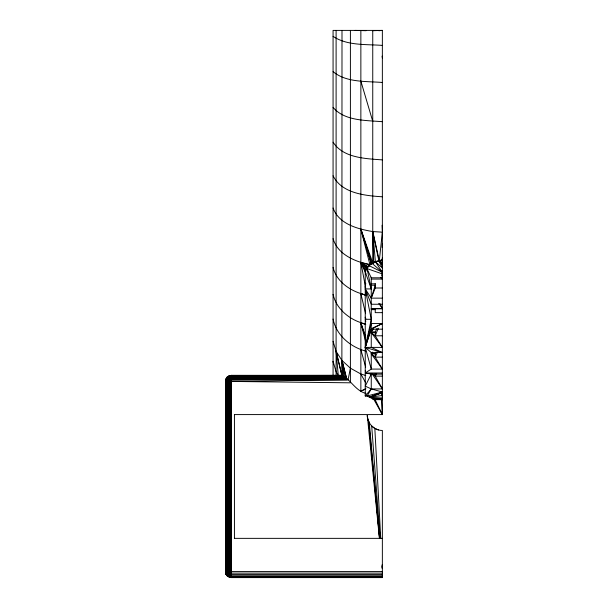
<?xml version="1.0" encoding="UTF-8"?>
<svg xmlns="http://www.w3.org/2000/svg" width="608" height="608" viewBox="0 0 608 608"><rect width="100%" height="100%" fill="white"/><g stroke="black" fill="none" stroke-linecap="round" stroke-linejoin="round"><path stroke-width="0.91" d="M367.407 417.316L367.308 415.424C367.278 423.457 374.277 430.532 382.356 430.472L382.356 577.6L231.405 577.6C228.281 577.623 225.135 574.826 225.591 571.581L226.176 381.368L227.141 377.112L228.395 376.139L231.405 375.326L341.878 375.356C350.93 379.719 355.475 390.845 365.986 393.437M342 30.4L341.878 375.356L231.405 375.531L229.14 376.907L228.395 381.368L228.395 571.581L226.176 574.59L225.591 573.131L225.591 379.81L227.141 377.112L229.611 379.582L229.847 381.368L228.395 571.581L229.14 576.034L231.405 577.395L227.141 575.837L225.591 571.581L382.356 571.581M227.141 575.837L229.611 573.352L229.847 571.581L231.405 381.368L347.236 379.84M382.356 258.605L382.356 264.784L378.845 260.733L372.75 231.557L372.75 30.4M382.386 259.487L382.356 261.47L382.386 259.099M382.356 397.047L382.151 393.969L382.113 394.85M382.136 262.299L382.356 257.8M382.105 247.418L382.356 243.656M382.356 259.753L375.41 261.577L367.209 266.775L367.065 268.63L371.252 288.929L365.248 288.929L371.252 319.291L365.248 347.366L371.252 369.086L365.248 372.985L371.252 374.118L382.356 374.118M365.758 283.237L365.248 286.976L365.712 291.696M382.356 573.131L231.405 573.131L229.847 571.581L228.395 381.368L226.176 378.358L225.591 381.368L226.442 574.385L229.847 577.395L382.356 577.395M376.306 399.638L372.233 398.704L382.356 399.676L375.098 399.638L369.398 397.252L382.356 395.496L382.356 392.829L369.398 397.252L367.171 395.968L365.248 395.968L365.248 269.975L367.209 266.775L369.398 265.818L382.356 272.232L375.41 261.812L372.75 231.557C357.641 229.034 338.838 224.056 333.07 208.035M333.07 341.422L336.102 351.394L342 360.483L350.406 368.174L348.042 379.84L229.611 379.582L228.395 381.368L227.141 571.581L228.669 574.294L231.405 575.837L382.356 575.837M365.628 285.129L365.248 286.976L365.644 288.785M229.847 577.395L231.405 575.837M371.252 329.179L365.248 347.366L371.252 352.556L382.356 352.556L371.252 347.388L365.248 347.366L371.252 323.532L382.356 323.532L371.252 329.179L382.356 329.179M229.847 571.581L229.847 381.368L231.405 379.81L346.628 378.358L342 360.483L343.87 376.132L231.405 377.112L229.877 377.682L227.719 379.833L227.141 381.368L227.141 571.581L225.591 573.131L226.442 574.385L229.14 576.034L231.405 574.59L382.356 574.59M375.235 283.564L375.235 287.994L371.252 298.14L382.356 298.14M382.356 395.496L382.356 398.704L372.233 398.704L381.208 399.646M371.252 277.271L371.252 347.388L382.356 347.388L375.235 335.791L378.282 328.229M376.907 328.639L375.235 331.877L371.252 331.877L372.575 328.601M371.252 352.556L371.252 369.086L382.356 369.086L375.235 357.139L377.484 352.017M346.628 378.358L231.405 378.358L229.877 377.682L230.523 376.23L231.405 376.139L342.714 375.524L342 360.483L346.461 378.199M225.591 571.581L226.944 573.846L231.405 574.59L229.611 573.352L228.395 571.581L227.141 381.368L225.796 379.871L226.442 378.548L229.847 375.531L342.714 375.524M350.406 30.4L350.406 382.812L225.591 381.368L227.924 377.887L229.14 376.907L229.877 377.682M371.252 374.118L365.248 386.141L371.252 388.922L382.356 392.023L369.398 397.252L382.356 398.058M382.356 357.139L375.235 357.139L375.235 353.529L376.124 351.956M365.248 395.968L371.252 388.922L382.356 388.922L375.235 376.132L376.656 373.829M228.395 576.81L229.14 576.034M367.376 266.631L369.398 264.746L373.753 262.375L372.75 231.557L382.356 232.165L379.316 260.665L382.356 264.784L379.012 260.733M371.252 331.877L373.586 328.981M372.484 352.131L371.252 353.529L375.235 353.529M375.41 261.577L369.398 264.746C354.745 261.326 337.645 254.509 333.07 238.67M365.248 269.975L369.398 265.818L369.398 264.746M229.611 379.582L231.405 378.358L345.215 377.112L342 360.483M360.863 30.4L360.863 391.18L365.765 388.725M227.141 377.112L231.405 375.531M382.356 323.532L371.252 328.738L365.248 347.366L382.356 352.556M360.863 391.18L365.841 388.854M226.26 380.486L227.719 379.833M365.674 287.865L360.863 262.451L369.877 264.472L378.845 260.733L382.356 267.915L375.41 261.812L374.558 261.774M382.356 392.19L369.398 397.252L382.356 392.358M225.583 573.131L226.176 574.59M226.944 379.103L231.405 378.358M382.356 392.023L367.171 395.968L371.252 388.922L371.252 373.502M382.067 272.262L382.09 270.4M229.611 573.352L231.405 573.131M378.845 30.734L382.356 30.4L382.356 414.588L234.43 414.588M382.417 260.391L379.316 260.665L372.75 231.557L372.742 262.854L360.863 229.186L369.877 264.472M345.215 377.112L231.405 377.112L230.523 376.23L228.395 376.139M372.446 30.719L382.356 30.4L333.07 30.4L333.07 375.318M231.405 379.81L347.236 378.997M371.252 309.67L375.235 309.647M382.356 277.803L371.252 277.803L366.495 267.786L360.863 262.451L365.826 273.433M371.252 279.08L382.356 279.08L381.338 277.514M371.252 283.837L375.235 283.837M371.252 285.22L375.235 285.22L371.252 298.14L365.248 288.929L371.252 304.251L382.356 304.251M375.235 287.994L382.356 287.994M371.252 308.56L382.356 308.56L379.977 303.688M371.252 308.803L382.356 308.803M382.356 312.649L375.235 312.649L375.235 308.803M365.248 319.291L371.252 319.291M382.356 347.388L371.252 332.614L375.235 332.614M371.252 332.614L375.235 335.791L382.356 335.791M382.356 369.086L371.252 353.833L375.235 353.833M365.248 372.985L382.356 372.985M231.405 376.139L343.87 376.132M372.575 373.776L375.235 376.132L382.356 376.132M365.248 395.732L367.718 395.732M379.415 538.323L367.316 415.424L367.84 419.315L369.322 422.948L379.643 538.293M234.43 538.354L382.356 538.354M382.356 576.81L231.405 576.81L228.593 576.544L226.944 573.846M382.356 45.395C365.993 44.164 347.206 45.866 333.07 36.343M355.194 30.4L366.1 30.704M382.356 82.468C365.955 81.138 346.408 82.718 333.07 71.645M333.07 107.38C344.538 121.121 365.963 120.293 382.356 121.699M382.356 159.896C365.378 158.612 343.239 158.042 333.07 142.188M382.356 196.794C364.853 195.677 341.825 193.359 333.07 175.803M365.461 323.942C350.672 320.606 336.467 309.7 333.07 294.363M333.07 267.512C336.832 282.644 351.774 291.802 366.145 295.055M365.621 313.69L360.863 293.755L365.271 294.933M333.07 319.056C336.247 335.145 350.383 347.054 365.765 351.112M360.863 293.755L365.279 295.093M350.406 368.174L360.863 374.004L365.765 375.508M225.796 379.871L226.442 378.548L227.924 377.887L228.593 376.405L229.14 376.907M365.765 324.497L360.863 322.901L365.689 341.871M382.356 273.919L367.065 268.63L360.863 262.451L365.72 271.442M380.099 538.354L371.701 426.056L374.832 428.45L378.45 429.947M226.26 572.455L227.719 573.108M365.788 269.861L360.863 262.451L367.46 266.517M371.252 288.929L365.248 271.867L367.065 268.63L367.065 266.935L360.863 262.451L367.316 266.661M360.863 262.451L367.209 266.775M230.523 376.23L229.847 375.531M371.252 353.833L375.235 357.139M382.356 272.232L372.233 263.522L371.389 263.56L360.863 229.186L371.777 263.31M380.41 277.347L382.356 279.08M379.179 260.703L382.356 264.784L379.248 260.703M378.792 303.369L382.356 308.56M371.777 373.373L382.356 388.922M373.183 398.248L382.356 414.588L381.376 399.646M360.863 374.004L365.621 382.736M375.098 399.638L382.356 414.588M229.877 575.259L230.523 576.718M367.84 419.315L368.722 421.496L379.559 538.384M365.841 318.812L365.248 317.186L365.742 321.837M365.765 337.227L360.863 322.901L365.674 337.835M360.863 229.186L371.184 263.69L372.233 263.522L372.233 263.021M360.863 81.138L372.75 121.342M360.863 349.706L365.682 367.103M336.102 351.394L341.878 375.356L336.102 351.394L338.261 375.318L336.102 371.822L333.07 361.357L333.572 364.146M365.248 370.622L365.697 373.342M382.075 274.96L382.356 276.686L382.12 273.144M382.113 56.134L382.356 58.018M382.143 274.824L382.356 276.686M382.219 393.558L382.356 394.888M382.166 566.664L382.356 568.548L382.151 564.764M382.356 568.548L382.143 565.721M374.832 428.458L380.73 538.255M382.12 225.264L382.356 230.949M229.847 381.368L231.405 571.581M375.235 331.877L375.235 335.791M375.235 373.479L375.235 376.132M336.102 30.4L336.102 375.318M234.43 414.451L234.43 538.49M231.405 375.326L231.405 577.6M226.176 381.368L226.176 571.581"/></g></svg>
